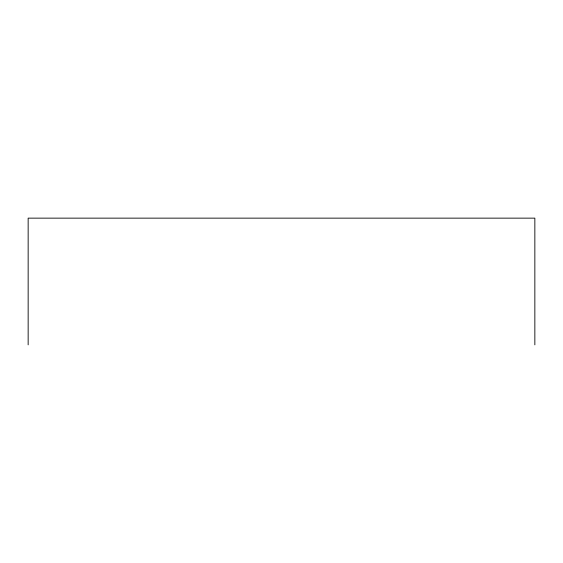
<?xml version="1.0" encoding="UTF-8"?>
<svg xmlns="http://www.w3.org/2000/svg" width="563" height="563" viewBox="0 0 563 563"><rect width="100%" height="100%" fill="white"/><g stroke="black" fill="none" stroke-linecap="round" stroke-linejoin="round"><path stroke-width="0.84" d="M534.85 344.859L534.85 218.141L28.15 218.141L28.15 344.859"/></g></svg>
